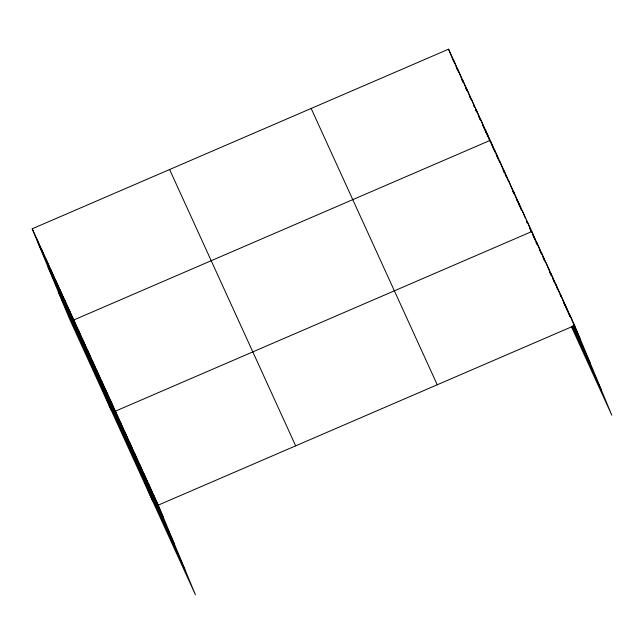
<?xml version="1.0" encoding="UTF-8"?>
<svg xmlns="http://www.w3.org/2000/svg" width="644" height="644" viewBox="0 0 644 644"><rect width="100%" height="100%" fill="white"/><g stroke="black" fill="none" stroke-linecap="round" stroke-linejoin="round"><path stroke-width="0.97" d="M32.2 228.797L158.279 505.113L195.43 594.815L69.359 318.498L32.2 228.797L448.57 49.186L574.641 325.502L611.8 415.203L571.317 326.476M158.279 505.113L574.641 325.502M456.21 67.113L457.361 69.649M461.981 79.775L463.141 82.311L457.812 69.447M465.837 88.22L466.997 90.756M469.307 95.819L470.844 99.192M473.541 105.109L474.7 107.637M475.465 109.327L476.624 111.863M478.935 116.926L480.472 120.307M482.791 125.371L484.328 128.744M485.101 130.434L486.252 132.97L480.931 120.106M486.639 133.815L488.184 137.188M488.949 138.879L490.108 141.414M493.956 149.851L485.552 130.241M496.274 154.922L497.812 158.295M503.206 170.113L504.357 172.648M505.129 174.339L506.289 176.875M512.833 191.228L513.993 193.755L512.849 191.002M516.303 198.819L517.84 202.2M518.613 203.89L521.696 210.644M526.317 220.771L527.476 223.307M529.787 228.37L531.324 231.751M532.87 235.124L535.18 240.196M535.953 241.878L537.104 244.414L535.961 241.661M539.487 249.631L541.073 253.116M543.061 257.463L544.252 260.071M549.807 272.251L551.393 275.729L546.064 262.873M552.979 279.206L554.573 282.692M556.553 287.039L557.744 289.647M563.299 301.827L564.885 305.304M565.682 307.043L568.064 312.268M568.861 314.006L570.045 316.615L565.118 304.62M573.619 324.439L579.97 338.358M573.007 325.445L590.476 363.715M572.717 327.216L601.295 389.845M311.165 108.458L437.244 384.774M169.605 169.525L295.677 445.841M37.529 241.653L163.6 517.969M48.026 267.019L174.105 543.327M58.854 293.141L184.925 569.457M569.884 315.061L575.205 327.925M560.352 294.187L565.303 306.125M555.595 283.746L559.016 292.014M559.781 293.849L560.916 296.61M550.829 273.306L555.78 285.252M541.306 252.432L545.492 262.535M536.541 241.991L541.491 253.937M535.204 239.818L531.775 231.558L115.413 411.162L152.564 500.863M527.154 221.423L531.34 231.526M522.534 211.288L525.576 218.638M526.341 220.473L527.476 223.235M517.913 201.161L521.712 210.347M513.284 191.027L517.856 202.055M508.663 180.9L512.093 189.167M504.043 170.765L508.229 180.867M499.422 160.638L504.365 172.576M494.793 150.503L499.744 162.441M495.123 152.314L490.173 140.368L73.802 319.979L110.961 409.681M476.302 109.979L480.488 120.082M471.682 99.844L474.725 107.194M475.489 109.029L476.632 111.782M467.061 89.717L470.861 98.902M462.44 79.582L467.005 90.603M453.191 59.32L458.52 72.176M448.57 49.186L453.891 62.049M153.513 494.673L158.843 507.528M148.748 484.232L154.077 497.096M143.99 473.799L149.311 486.655M139.225 463.358L144.554 476.214M134.459 452.917L139.788 465.781M129.702 442.476L135.023 455.34M124.936 432.044L130.265 444.899M120.17 421.603L125.5 434.459M110.784 401.035L116.113 413.891M106.163 390.9L111.493 403.764M101.543 380.773L106.872 393.629M96.922 370.638L102.243 383.494M92.293 360.503L97.622 373.367M87.673 350.376L93.002 363.232M83.052 340.241L88.381 353.105M78.431 330.114L83.752 342.97M69.182 309.853L74.511 322.708M64.561 299.718L69.882 312.573M59.94 289.583L65.261 302.447M55.312 279.456L60.641 292.312M50.691 269.321L56.02 282.185M46.07 259.194L51.391 272.05M41.449 249.059L46.771 261.923M36.821 238.932L42.15 251.788"/></g></svg>
